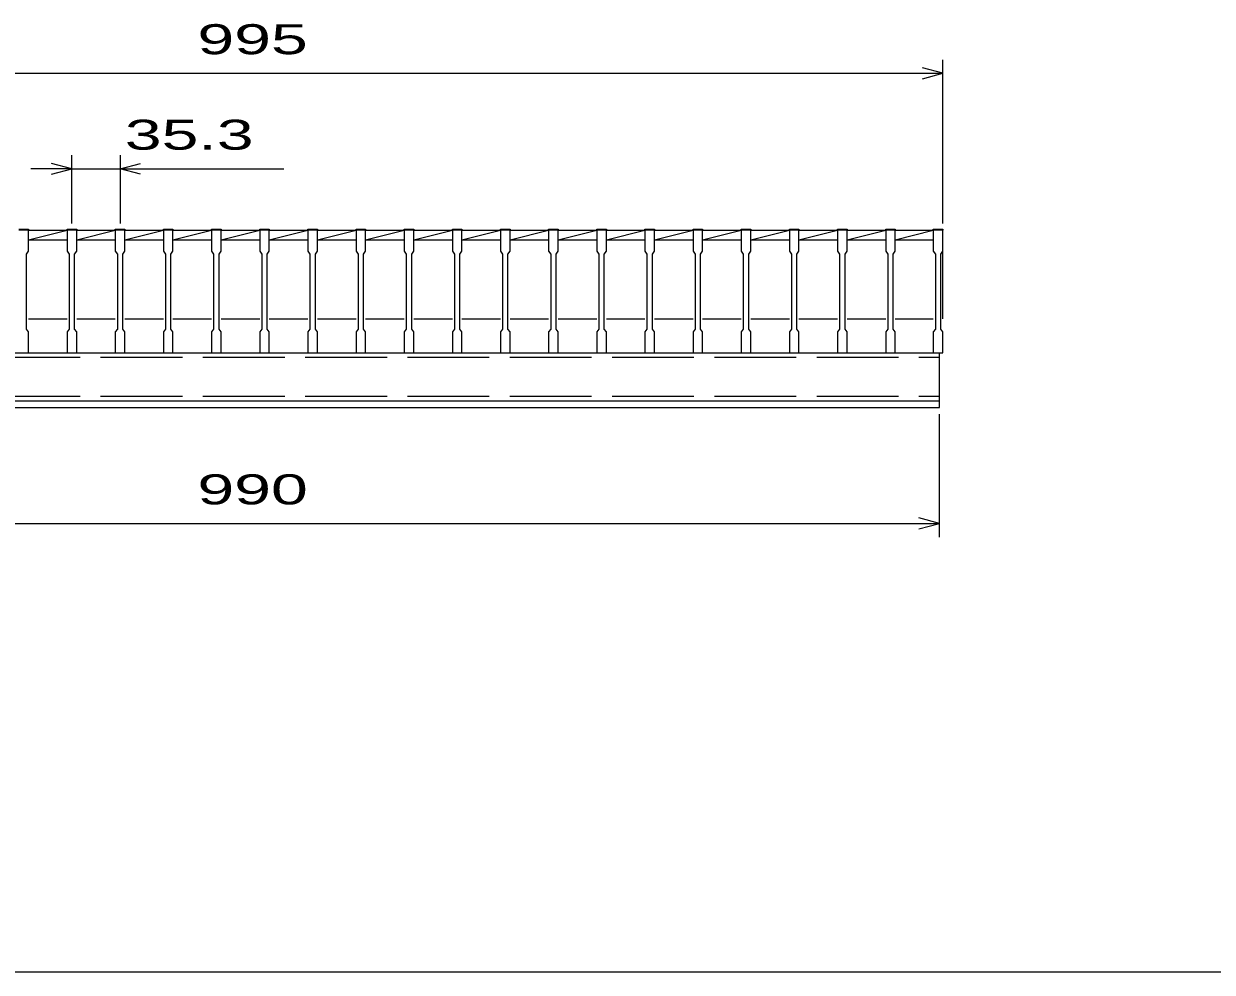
# Model space of a CAD drawing. Units: millimetres, scale not verified. Extents: x -1820 to 1731, y -1282 to 1054.
# Drawn here: x -1098 to -227, y -1146 to -451 of the extents above; entities that cross this region are included whole.
import ezdxf
from ezdxf.enums import TextEntityAlignment as Align

# ---------------------------------------------------------------- set-up
doc = ezdxf.new("R2010")
doc.units = ezdxf.units.MM
doc.header["$LTSCALE"] = 10
doc.linetypes.add('DASHED', pattern=[7.5, 6, -1.5])
for name, color, linetype, lineweight in [('0_2', 150, 'Continuous', 25), ('16', 3, 'Continuous', 25), ('22', 4, 'Continuous', 25)]:
    doc.layers.add(name, color=color, linetype=linetype, lineweight=lineweight)
doc.styles.add('ベクトル', font='')
doc.styles.get('ベクトル').set_extended_font_data('ベクトル')

msp = doc.modelspace()

# ---------------------------------------------------------------- linework, layer by layer
at = {"layer": '0_2'}
msp.add_line((1731, -1146.5), (-1729, -1146.5), dxfattribs=at)
at = {"layer": '16'}
for p, q in [((-1101.3, -601.8), (-1094.3, -601.8)), ((-1094.3, -602.5), (-1101.3, -602.5)), ((-1094.3, -601.8), (-1094.3, -602.5)), ((-1094.3, -618), (-1094.3, -602.5)), ((-1094.3, -602.5), (-1066, -602.5)), ((-1094.3, -609.5), (-1066, -602.5)), ((-1094.3, -609.5), (-1066, -609.5)), ((-1066, -602.5), (-1066, -601.8)), ((-1066, -601.8), (-1059, -601.8)), ((-1066, -602.5), (-1066, -618)), ((-1059, -602.5), (-1066, -602.5)), ((-1059, -601.8), (-1059, -602.5)), ((-1059, -618), (-1059, -602.5)), ((-1059, -602.5), (-1030.7, -602.5)), ((-1059, -609.5), (-1030.7, -602.5)), ((-1059, -609.5), (-1030.7, -609.5)), ((-1030.7, -602.5), (-1030.7, -601.8)), ((-1030.7, -601.8), (-1023.7, -601.8)), ((-1030.7, -602.5), (-1030.7, -618)), ((-1023.7, -602.5), (-1030.7, -602.5)), ((-1023.7, -601.8), (-1023.7, -602.5)), ((-1023.7, -618), (-1023.7, -602.5)), ((-1023.7, -602.5), (-995.4, -602.5)), ((-1023.7, -609.5), (-995.4, -602.5)), ((-1023.7, -609.5), (-995.4, -609.5)), ((-995.4, -602.5), (-995.4, -601.8)), ((-995.4, -601.8), (-988.4, -601.8)), ((-995.4, -602.5), (-995.4, -618)), ((-988.4, -602.5), (-995.4, -602.5)), ((-988.4, -601.8), (-988.4, -602.5)), ((-988.4, -618), (-988.4, -602.5)), ((-988.4, -602.5), (-960.1, -602.5)), ((-988.4, -609.5), (-960.1, -602.5)), ((-988.4, -609.5), (-960.1, -609.5)), ((-960.1, -602.5), (-960.1, -601.8)), ((-960.1, -601.8), (-953.1, -601.8)), ((-960.1, -602.5), (-960.1, -618)), ((-953.1, -602.5), (-960.1, -602.5)), ((-953.1, -601.8), (-953.1, -602.5)), ((-953.1, -618), (-953.1, -602.5)), ((-953.1, -602.5), (-924.8, -602.5)), ((-953.1, -609.5), (-924.8, -602.5)), ((-953.1, -609.5), (-924.8, -609.5)), ((-924.8, -602.5), (-924.8, -601.8)), ((-924.8, -601.8), (-917.8, -601.8)), ((-924.8, -602.5), (-924.8, -618)), ((-917.8, -602.5), (-924.8, -602.5)), ((-917.8, -601.8), (-917.8, -602.5)), ((-917.8, -618), (-917.8, -602.5)), ((-917.8, -602.5), (-889.5, -602.5)), ((-917.8, -609.5), (-889.5, -602.5)), ((-917.8, -609.5), (-889.5, -609.5)), ((-889.5, -602.5), (-889.5, -601.8)), ((-889.5, -601.8), (-882.5, -601.8)), ((-889.5, -602.5), (-889.5, -618)), ((-882.5, -602.5), (-889.5, -602.5)), ((-882.5, -601.8), (-882.5, -602.5)), ((-882.5, -618), (-882.5, -602.5)), ((-882.5, -602.5), (-854.2, -602.5)), ((-882.5, -609.5), (-854.2, -602.5)), ((-882.5, -609.5), (-854.2, -609.5)), ((-854.2, -602.5), (-854.2, -601.8)), ((-854.2, -601.8), (-847.2, -601.8)), ((-854.2, -602.5), (-854.2, -618)), ((-847.2, -602.5), (-854.2, -602.5)), ((-847.2, -601.8), (-847.2, -602.5)), ((-847.2, -618), (-847.2, -602.5)), ((-847.2, -602.5), (-818.9, -602.5)), ((-847.2, -609.5), (-818.9, -602.5)), ((-847.2, -609.5), (-818.9, -609.5)), ((-818.9, -602.5), (-818.9, -601.8)), ((-818.9, -601.8), (-811.9, -601.8)), ((-818.9, -602.5), (-818.9, -618)), ((-811.9, -602.5), (-818.9, -602.5)), ((-811.9, -601.8), (-811.9, -602.5)), ((-811.9, -618), (-811.9, -602.5)), ((-811.9, -602.5), (-783.6, -602.5)), ((-811.9, -609.5), (-783.6, -602.5)), ((-811.9, -609.5), (-783.6, -609.5)), ((-783.6, -602.5), (-783.6, -601.8)), ((-783.6, -601.8), (-776.6, -601.8)), ((-783.6, -602.5), (-783.6, -618)), ((-776.6, -602.5), (-783.6, -602.5)), ((-776.6, -601.8), (-776.6, -602.5)), ((-776.6, -618), (-776.6, -602.5)), ((-776.6, -602.5), (-748.3, -602.5)), ((-776.6, -609.5), (-748.3, -602.5)), ((-776.6, -609.5), (-748.3, -609.5)), ((-748.3, -602.5), (-748.3, -601.8)), ((-748.3, -601.8), (-741.3, -601.8)), ((-748.3, -602.5), (-748.3, -618)), ((-741.3, -602.5), (-748.3, -602.5)), ((-741.3, -601.8), (-741.3, -602.5)), ((-741.3, -618), (-741.3, -602.5)), ((-741.3, -602.5), (-713, -602.5)), ((-741.3, -609.5), (-713, -602.5)), ((-741.3, -609.5), (-713, -609.5)), ((-713, -602.5), (-713, -601.8)), ((-713, -601.8), (-706, -601.8)), ((-713, -602.5), (-713, -618)), ((-706, -602.5), (-713, -602.5)), ((-706, -601.8), (-706, -602.5)), ((-706, -618), (-706, -602.5)), ((-706, -602.5), (-677.7, -602.5)), ((-706, -609.5), (-677.7, -602.5)), ((-706, -609.5), (-677.7, -609.5)), ((-677.7, -602.5), (-677.7, -601.8)), ((-677.7, -601.8), (-670.7, -601.8)), ((-677.7, -602.5), (-677.7, -618)), ((-670.7, -602.5), (-677.7, -602.5)), ((-670.7, -601.8), (-670.7, -602.5)), ((-670.7, -618), (-670.7, -602.5)), ((-670.7, -602.5), (-642.4, -602.5)), ((-670.7, -609.5), (-642.4, -602.5)), ((-670.7, -609.5), (-642.4, -609.5)), ((-642.4, -602.5), (-642.4, -601.8)), ((-642.4, -601.8), (-635.4, -601.8)), ((-642.4, -602.5), (-642.4, -618)), ((-635.4, -602.5), (-642.4, -602.5)), ((-635.4, -601.8), (-635.4, -602.5)), ((-635.4, -618), (-635.4, -602.5)), ((-635.4, -602.5), (-607.1, -602.5)), ((-635.4, -609.5), (-607.1, -602.5)), ((-635.4, -609.5), (-607.1, -609.5)), ((-607.1, -602.5), (-607.1, -601.8)), ((-607.1, -601.8), (-600.1, -601.8)), ((-607.1, -602.5), (-607.1, -618)), ((-600.1, -602.5), (-607.1, -602.5)), ((-600.1, -601.8), (-600.1, -602.5)), ((-600.1, -618), (-600.1, -602.5)), ((-600.1, -602.5), (-571.8, -602.5)), ((-600.1, -609.5), (-571.8, -602.5)), ((-600.1, -609.5), (-571.8, -609.5)), ((-571.8, -602.5), (-571.8, -601.8)), ((-571.8, -601.8), (-564.8, -601.8)), ((-571.8, -602.5), (-571.8, -618)), ((-564.8, -602.5), (-571.8, -602.5)), ((-564.8, -601.8), (-564.8, -602.5)), ((-564.8, -618), (-564.8, -602.5)), ((-564.8, -602.5), (-536.5, -602.5)), ((-564.8, -609.5), (-536.5, -602.5)), ((-564.8, -609.5), (-536.5, -609.5)), ((-536.5, -602.5), (-536.5, -601.8)), ((-536.5, -601.8), (-529.5, -601.8)), ((-536.5, -602.5), (-536.5, -618)), ((-529.5, -602.5), (-536.5, -602.5)), ((-529.5, -601.8), (-529.5, -602.5)), ((-529.5, -618), (-529.5, -602.5)), ((-529.5, -602.5), (-501.2, -602.5)), ((-529.5, -609.5), (-501.2, -602.5)), ((-529.5, -609.5), (-501.2, -609.5)), ((-501.2, -602.5), (-501.2, -601.8)), ((-501.2, -601.8), (-494.2, -601.8)), ((-501.2, -602.5), (-501.2, -618)), ((-494.2, -602.5), (-501.2, -602.5)), ((-494.2, -601.8), (-494.2, -602.5)), ((-494.2, -618), (-494.2, -602.5)), ((-494.2, -602.5), (-465.9, -602.5)), ((-494.2, -609.5), (-465.9, -602.5)), ((-494.2, -609.5), (-465.9, -609.5)), ((-465.9, -602.5), (-465.9, -601.8)), ((-465.9, -601.8), (-458.9, -601.8)), ((-465.9, -602.5), (-465.9, -618)), ((-458.9, -602.5), (-465.9, -602.5)), ((-458.9, -601.8), (-458.9, -602.5)), ((-458.9, -618), (-458.9, -602.5)), ((-458.9, -602.5), (-431, -602.5)), ((-458.9, -609.5), (-431, -602.6)), ((-458.9, -609.5), (-431, -609.5)), ((-431, -602.5), (-431, -601.8)), ((-431, -601.8), (-424, -601.8)), ((-431, -602.5), (-431, -618)), ((-424, -602.5), (-431, -602.5)), ((-424, -601.8), (-424, -602.5)), ((-424, -618), (-424, -602.5)), ((-424, -667.5), (-424, -602.5)), ((-1095.8, -620), (-1094.3, -618)), ((-1066, -618), (-1064.5, -620)), ((-1060.5, -620), (-1059, -618)), ((-1030.7, -618), (-1029.2, -620)), ((-1025.2, -620), (-1023.7, -618)), ((-995.4, -618), (-993.9, -620)), ((-989.9, -620), (-988.4, -618)), ((-960.1, -618), (-958.6, -620)), ((-954.6, -620), (-953.1, -618)), ((-924.8, -618), (-923.3, -620)), ((-919.3, -620), (-917.8, -618)), ((-889.5, -618), (-888, -620)), ((-884, -620), (-882.5, -618)), ((-854.2, -618), (-852.7, -620)), ((-848.7, -620), (-847.2, -618)), ((-818.9, -618), (-817.4, -620)), ((-813.4, -620), (-811.9, -618)), ((-783.6, -618), (-782.1, -620)), ((-778.1, -620), (-776.6, -618)), ((-748.3, -618), (-746.8, -620)), ((-742.8, -620), (-741.3, -618)), ((-713, -618), (-711.5, -620)), ((-707.5, -620), (-706, -618)), ((-677.7, -618), (-676.2, -620)), ((-672.2, -620), (-670.7, -618)), ((-642.4, -618), (-640.9, -620)), ((-636.9, -620), (-635.4, -618)), ((-607.1, -618), (-605.6, -620)), ((-601.6, -620), (-600.1, -618)), ((-571.8, -618), (-570.3, -620)), ((-566.3, -620), (-564.8, -618)), ((-536.5, -618), (-535, -620)), ((-531, -620), (-529.5, -618)), ((-501.2, -618), (-499.7, -620)), ((-495.7, -620), (-494.2, -618)), ((-465.9, -618), (-464.4, -620)), ((-460.4, -620), (-458.9, -618)), ((-431, -618), (-429.5, -620)), ((-425.5, -620), (-424, -618)), ((-1095.8, -675), (-1095.8, -620)), ((-1064.5, -620), (-1064.5, -675)), ((-1060.5, -675), (-1060.5, -620)), ((-1029.2, -620), (-1029.2, -675)), ((-1025.2, -675), (-1025.2, -620)), ((-993.9, -620), (-993.9, -675)), ((-989.9, -675), (-989.9, -620)), ((-958.6, -620), (-958.6, -675)), ((-954.6, -675), (-954.6, -620)), ((-923.3, -620), (-923.3, -675)), ((-919.3, -675), (-919.3, -620)), ((-888, -620), (-888, -675)), ((-884, -675), (-884, -620)), ((-852.7, -620), (-852.7, -675)), ((-848.7, -675), (-848.7, -620)), ((-817.4, -620), (-817.4, -675)), ((-813.4, -675), (-813.4, -620)), ((-782.1, -620), (-782.1, -675)), ((-778.1, -675), (-778.1, -620)), ((-746.8, -620), (-746.8, -675)), ((-742.8, -675), (-742.8, -620)), ((-711.5, -620), (-711.5, -675)), ((-707.5, -675), (-707.5, -620)), ((-676.2, -620), (-676.2, -675)), ((-672.2, -675), (-672.2, -620)), ((-640.9, -620), (-640.9, -675)), ((-636.9, -675), (-636.9, -620)), ((-605.6, -620), (-605.6, -675)), ((-601.6, -675), (-601.6, -620)), ((-570.3, -620), (-570.3, -675)), ((-566.3, -675), (-566.3, -620)), ((-535, -620), (-535, -675)), ((-531, -675), (-531, -620)), ((-499.7, -620), (-499.7, -675)), ((-495.7, -675), (-495.7, -620)), ((-464.4, -620), (-464.4, -675)), ((-460.4, -675), (-460.4, -620)), ((-429.5, -620), (-429.5, -675)), ((-425.5, -675), (-425.5, -620)), ((-1094.3, -667.5), (-1066, -667.5)), ((-1059, -667.5), (-1030.7, -667.5)), ((-1023.7, -667.5), (-995.4, -667.5)), ((-988.4, -667.5), (-960.1, -667.5)), ((-953.1, -667.5), (-924.8, -667.5)), ((-917.8, -667.5), (-889.5, -667.5)), ((-882.5, -667.5), (-854.2, -667.5)), ((-847.2, -667.5), (-818.9, -667.5)), ((-811.9, -667.5), (-783.6, -667.5)), ((-776.6, -667.5), (-748.3, -667.5)), ((-741.3, -667.5), (-713, -667.5)), ((-706, -667.5), (-677.7, -667.5)), ((-670.7, -667.5), (-642.4, -667.5)), ((-635.4, -667.5), (-607.1, -667.5)), ((-600.1, -667.5), (-571.8, -667.5)), ((-564.8, -667.5), (-536.5, -667.5)), ((-529.5, -667.5), (-501.2, -667.5)), ((-494.2, -667.5), (-465.9, -667.5)), ((-458.9, -667.5), (-431, -667.5)), ((-1094.3, -677), (-1095.8, -675)), ((-1094.3, -692.5), (-1094.3, -677)), ((-1064.5, -675), (-1066, -677)), ((-1066, -677), (-1066, -692.5)), ((-1059, -677), (-1060.5, -675)), ((-1059, -692.5), (-1059, -677)), ((-1029.2, -675), (-1030.7, -677)), ((-1030.7, -677), (-1030.7, -692.5)), ((-1023.7, -677), (-1025.2, -675)), ((-1023.7, -692.5), (-1023.7, -677)), ((-993.9, -675), (-995.4, -677)), ((-995.4, -677), (-995.4, -692.5)), ((-988.4, -677), (-989.9, -675)), ((-988.4, -692.5), (-988.4, -677)), ((-958.6, -675), (-960.1, -677)), ((-960.1, -677), (-960.1, -692.5)), ((-953.1, -677), (-954.6, -675)), ((-953.1, -692.5), (-953.1, -677)), ((-923.3, -675), (-924.8, -677)), ((-924.8, -677), (-924.8, -692.5)), ((-917.8, -677), (-919.3, -675)), ((-917.8, -692.5), (-917.8, -677)), ((-888, -675), (-889.5, -677)), ((-889.5, -677), (-889.5, -692.5)), ((-882.5, -677), (-884, -675)), ((-882.5, -692.5), (-882.5, -677)), ((-852.7, -675), (-854.2, -677)), ((-854.2, -677), (-854.2, -692.5)), ((-847.2, -677), (-848.7, -675)), ((-847.2, -692.5), (-847.2, -677)), ((-817.4, -675), (-818.9, -677)), ((-818.9, -677), (-818.9, -692.5)), ((-811.9, -677), (-813.4, -675)), ((-811.9, -692.5), (-811.9, -677)), ((-782.1, -675), (-783.6, -677)), ((-783.6, -677), (-783.6, -692.5)), ((-776.6, -677), (-778.1, -675)), ((-776.6, -692.5), (-776.6, -677)), ((-746.8, -675), (-748.3, -677)), ((-748.3, -677), (-748.3, -692.5)), ((-741.3, -677), (-742.8, -675)), ((-741.3, -692.5), (-741.3, -677)), ((-711.5, -675), (-713, -677)), ((-713, -677), (-713, -692.5)), ((-706, -677), (-707.5, -675)), ((-706, -692.5), (-706, -677)), ((-676.2, -675), (-677.7, -677)), ((-677.7, -677), (-677.7, -692.5)), ((-670.7, -677), (-672.2, -675)), ((-670.7, -692.5), (-670.7, -677)), ((-640.9, -675), (-642.4, -677)), ((-642.4, -677), (-642.4, -692.5)), ((-635.4, -677), (-636.9, -675)), ((-635.4, -692.5), (-635.4, -677)), ((-605.6, -675), (-607.1, -677)), ((-607.1, -677), (-607.1, -692.5)), ((-600.1, -677), (-601.6, -675)), ((-600.1, -692.5), (-600.1, -677)), ((-570.3, -675), (-571.8, -677)), ((-571.8, -677), (-571.8, -692.5)), ((-564.8, -677), (-566.3, -675)), ((-564.8, -692.5), (-564.8, -677)), ((-535, -675), (-536.5, -677)), ((-536.5, -677), (-536.5, -692.5)), ((-529.5, -677), (-531, -675)), ((-529.5, -692.5), (-529.5, -677)), ((-499.7, -675), (-501.2, -677)), ((-501.2, -677), (-501.2, -692.5)), ((-494.2, -677), (-495.7, -675)), ((-494.2, -692.5), (-494.2, -677)), ((-464.4, -675), (-465.9, -677)), ((-465.9, -677), (-465.9, -692.5)), ((-458.9, -677), (-460.4, -675)), ((-458.9, -692.5), (-458.9, -677)), ((-429.5, -675), (-431, -677)), ((-431, -677), (-431, -692.5)), ((-424, -677), (-425.5, -675)), ((-424, -692.5), (-424, -677)), ((-1416.5, -692.5), (-426.5, -692.5)), ((-1101.3, -692.5), (-1094.3, -692.5)), ((-1066, -692.5), (-1059, -692.5)), ((-1030.7, -692.5), (-1023.7, -692.5)), ((-995.4, -692.5), (-988.4, -692.5)), ((-960.1, -692.5), (-953.1, -692.5)), ((-924.8, -692.5), (-917.8, -692.5)), ((-889.5, -692.5), (-882.5, -692.5)), ((-854.2, -692.5), (-847.2, -692.5)), ((-818.9, -692.5), (-811.9, -692.5)), ((-783.6, -692.5), (-776.6, -692.5)), ((-748.3, -692.5), (-741.3, -692.5)), ((-713, -692.5), (-706, -692.5)), ((-677.7, -692.5), (-670.7, -692.5)), ((-642.4, -692.5), (-635.4, -692.5)), ((-607.1, -692.5), (-600.1, -692.5)), ((-571.8, -692.5), (-564.8, -692.5)), ((-536.5, -692.5), (-529.5, -692.5)), ((-501.2, -692.5), (-494.2, -692.5)), ((-465.9, -692.5), (-458.9, -692.5)), ((-431, -692.5), (-424, -692.5)), ((-426.5, -727.5), (-426.5, -692.5)), ((-1416.5, -727.5), (-426.5, -727.5)), ((-1416.5, -727.5), (-426.5, -727.5)), ((-426.5, -732.5), (-426.5, -727.5)), ((-1416.5, -732.5), (-426.5, -732.5))]:
    msp.add_line(p, q, dxfattribs=at)
at = {"layer": '16', "linetype": 'DASHED'}
for p, q in [((-1416.5, -695.7), (-426.5, -695.7)), ((-1416.5, -724.3), (-426.5, -724.3))]:
    msp.add_line(p, q, dxfattribs=at)
at = {"layer": '22'}
for p, q in [((-424, -597.5), (-424, -477.5)), ((-1419, -487.5), (-424, -487.5)), ((-424, -487.5), (-439, -483.5)), ((-439, -491.5), (-424, -487.5)), ((-1062.5, -597.5), (-1062.5, -547.5)), ((-1027.2, -547.5), (-1027.2, -597.5)), ((-1062.5, -557.5), (-1092.5, -557.5)), ((-1062.5, -557.5), (-1077.5, -553.5)), ((-1077.5, -561.5), (-1062.5, -557.5)), ((-1062.5, -557.5), (-1027.2, -557.5)), ((-1027.2, -557.5), (-1012.2, -553.5)), ((-1012.2, -561.5), (-1027.2, -557.5)), ((-1027.2, -557.5), (-907.2, -557.5)), ((-426.5, -827.5), (-426.5, -737.5)), ((-1416.5, -817.5), (-426.5, -817.5)), ((-426.5, -817.5), (-441.5, -813.5)), ((-441.5, -821.5), (-426.5, -817.5))]:
    msp.add_line(p, q, dxfattribs=at)

# ---------------------------------------------------------------- texts
at = {"layer": '22', "color": 2, "style": 'ベクトル', "width": 1.65}
for s, p in [(' 995 ', (-984, -462.5)), (' 35.3 ', (-1037.2, -532.5)), (' 990 ', (-984, -792.5))]:
    msp.add_text(s, height=21.99, dxfattribs=at).set_placement(p, align=Align.MIDDLE_LEFT)

doc.saveas('drawing.dxf')
